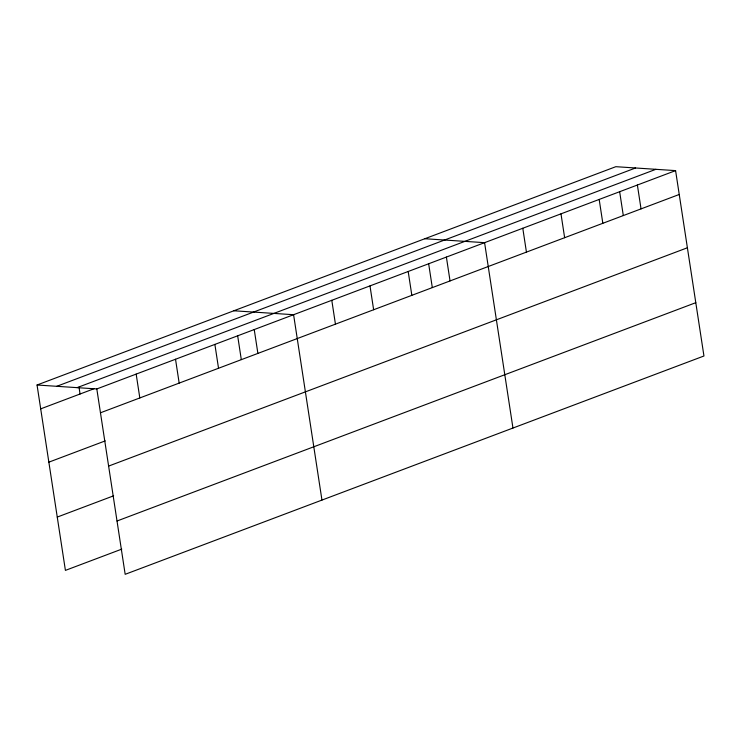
<?xml version="1.0" encoding="UTF-8"?>
<svg xmlns="http://www.w3.org/2000/svg" width="741" height="741" viewBox="0 0 741 741"><rect width="100%" height="100%" fill="white"/><g stroke="black" fill="none" stroke-linecap="round" stroke-linejoin="round"><path stroke-width="1.11" d="M37.05 385.005L615.827 166.688L675.588 170.615L703.95 355.995L125.173 574.312L96.812 388.942L37.05 385.005L65.412 570.385L121.793 549.118M56.77 386.302L635.546 167.985M77.092 387.645L655.859 169.319M40.699 408.856L93.885 388.793M96.812 388.942L675.588 170.615M100.461 412.793L679.238 194.475M48.86 462.162L105.231 440.895M108.612 466.089L687.389 247.772M57.261 517.079L113.632 495.812M117.022 521.006L695.79 302.689M424.834 238.732L484.586 242.668L512.957 428.039M233.832 310.775L293.593 314.712L321.955 500.082M637.38 185.028L641.039 208.879M619.652 191.678L623.292 215.492M599.182 199.44L602.831 223.291M560.983 213.843L564.633 237.694M522.785 228.256L526.434 252.107M446.388 257.071L450.037 280.922M428.65 263.722L432.299 287.536M408.189 271.484L411.839 295.335M369.991 285.887L373.64 309.747M331.792 300.3L335.441 324.15M254.237 329.56L257.887 353.411M237.657 335.766L241.297 359.58M214.881 344.398L218.53 368.249M175.524 359.246L179.174 383.097M136.168 374.094L139.817 397.945M79.018 387.2L80.056 394.017"/></g></svg>
